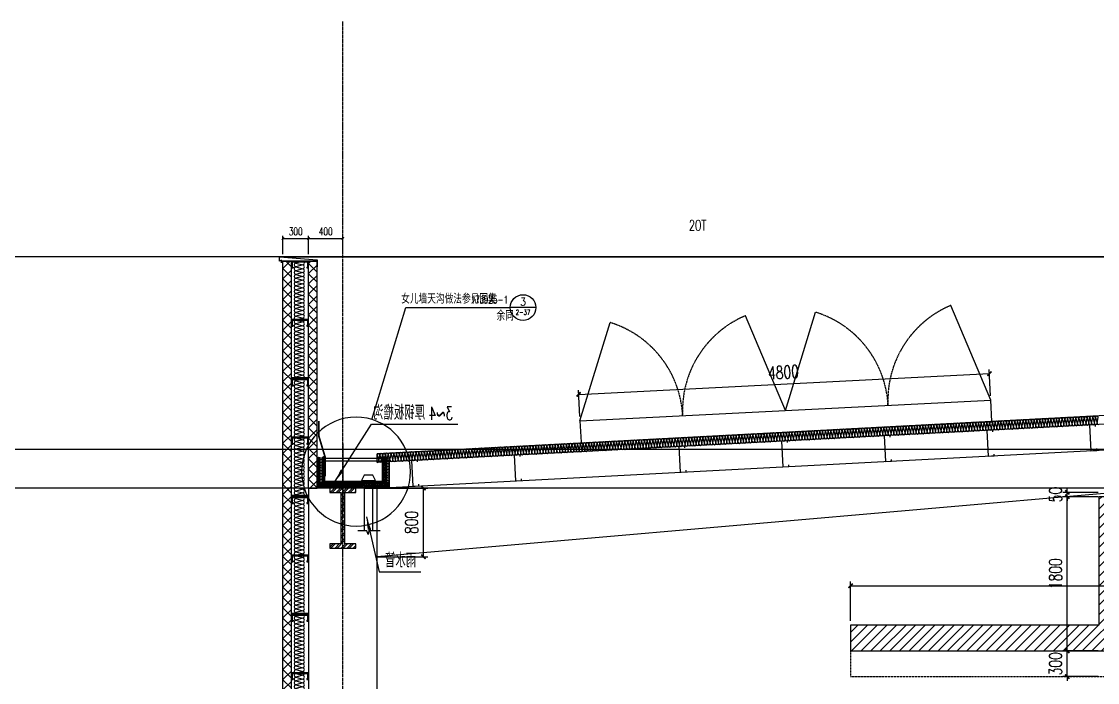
# Model space of a CAD drawing. Extents: x -1899985 to 1774885, y 556286 to 2175695.
# Drawn here: x -676970 to -664412, y 581788 to 589505 of the extents above; entities that cross this region are included whole.
import ezdxf
from ezdxf.enums import TextEntityAlignment as Align

# ---------------------------------------------------------------- set-up
doc = ezdxf.new("R2010")
doc.units = 0
doc.header["$LTSCALE"] = 10
doc.header["$MEASUREMENT"] = 0
for name, pattern in [('20剖面图$0$__DASH', [0.35, 0.25, -0.1]), ('20剖面图$0$DASH', [0.35, 0.25, -0.1]), ('20剖面图$0$DOTE', [2.42, 2, -0.2, 0.02, -0.2])]:
    doc.linetypes.add(name, pattern=pattern)
doc.layers.get('Defpoints').update_dxf_attribs({"color": 210})
for name, color, linetype in [('20剖面图$0$A-AXIS-DOTE', 14, '20剖面图$0$DOTE'), ('20剖面图$0$A-AXIS-DP', 126, 'Continuous'), ('20剖面图$0$A-AXIS-SYMB', 3, 'Continuous'), ('20剖面图$0$A-HATCH-2', 251, 'Continuous'), ('20剖面图$0$A-LIN-V', 9, 'Continuous'), ('20剖面图$0$A-SFCE', 30, 'Continuous'), ('20剖面图$0$AS-COLN', 6, 'Continuous'), ('20剖面图$0$AS-WALL', 40, 'Continuous'), ('20剖面图$0$COLUMN', 9, 'Continuous'), ('20剖面图$0$DIM_LEAD', 3, 'Continuous'), ('20剖面图$0$DIM_SYMB', 3, 'Continuous'), ('20剖面图$0$PUB_HATCH', 8, 'Continuous'), ('20剖面图$0$PUB_TEXT', 7, 'Continuous'), ('20剖面图$0$建-墙-填充', 8, 'Continuous'), ('20剖面图$0$建-尺寸', 3, 'Continuous'), ('20剖面图$0$建-文字', 7, 'Continuous'), ('20剖面图$0$建-柱-钢', 9, 'Continuous'), ('A-LIN-V', 9, 'Continuous')]:
    doc.layers.add(name, color=color, linetype=linetype)
doc.styles.add('20剖面图$0$_TCH_DIM', font='SIMPLEX', dxfattribs={"bigfont": 'GBCBIG'})
doc.styles.add('20剖面图$0$_TCH_DIM_T3', font='SIMPLEX', dxfattribs={"width": 0.705882, "bigfont": 'GBCBIG'})
doc.styles.add('20剖面图$0$A-DIM_T3', font='SIMPLEX', dxfattribs={"width": 0.705882, "bigfont": 'GBCBIG'})
doc.styles.add('20剖面图$0$A-STANDARD', font='SIMPLEX', dxfattribs={"bigfont": 'GBCBIG'})
doc.dimstyles.new('20剖面图$0$_TCH_ARCH&&30', dxfattribs={"dimtxt": 89.25, "dimasz": 30, "dimexe": 30, "dimexo": 30, "dimgap": 37.875, "dimtad": 1, "dimdec": 0, "dimzin": 0, "dimdsep": 46, "dimtxsty": '20剖面图$0$_TCH_DIM_T3', "dimblk": '20剖面图$0$_ArchTick', "dimcen": 0.09, "dimclrt": 7, "dimazin": 2, "dimtfac": 1, "dimtdec": 0, "dimtix": 1, "dimtmove": 2, "dimatfit": 3, "dimfxl": 1, "dimtolj": 1, "dimtzin": 0, "dimarcsym": 0})
doc.dimstyles.new('20剖面图$0$A-DIM&&50', dxfattribs={"dimtxt": 148.75, "dimasz": 50, "dimexe": 50, "dimexo": 50, "dimgap": 63.125, "dimtad": 1, "dimdec": 0, "dimzin": 0, "dimdsep": 46, "dimtxsty": '20剖面图$0$A-DIM_T3', "dimblk": '20剖面图$0$_ArchTick', "dimcen": 0.09, "dimclrt": 7, "dimazin": 2, "dimtfac": 1, "dimtdec": 0, "dimtix": 1, "dimtmove": 2, "dimatfit": 3, "dimfxl": 1, "dimtolj": 1, "dimtzin": 0, "dimarcsym": 0})
pattern_1 = [(45, (60, 0), (-60.000061, 60.000061), []), (135, (60, 0), (-60.000061, -60.000061), [])]

# ---------------------------------------------------------------- blocks, each defined once
blk = doc.blocks.new('20剖面图$0$G$CBF9D2CED')
at = {"layer": '20剖面图$0$建-墙-填充'}
h = blk.add_hatch(dxfattribs=at)
h.set_pattern_fill('金属', color=256, scale=20, style=0)
h.set_pattern_definition([(45, (0, 0), (-35.3553, 35.3553), []), (45, (23.57, 0), (-35.3553, 35.3553), [])])
h.paths.add_polyline_path([(-150, 0), (-150, -50), (-25, -50), (-25, -650), (-150, -650), (-150, -700), (150, -700), (150, -650), (25, -650), (25, -50), (150, -50), (150, 0)])
at = {"layer": '20剖面图$0$建-柱-钢'}
for p, q in [((-150, 0), (-150, -50)), ((150, 0), (-150, 0)), ((150, -50), (150, 0)), ((-150, -50), (-25, -50)), ((-25, -50), (-25, -650)), ((25, -650), (25, -50)), ((25, -50), (150, -50)), ((-25, -650), (-150, -650)), ((-150, -650), (-150, -700)), ((-150, -700), (150, -700)), ((150, -650), (25, -650)), ((150, -700), (150, -650))]:
    blk.add_line(p, q, dxfattribs=at)
blk = doc.blocks.new('20剖面图$0$_ArchTick')
at = {"color": 0, "linetype": 'ByBlock', "const_width": 0.4}
blk.add_lwpolyline([(-0.5, -0.5), (0.5, 0.5)], dxfattribs=at)
blk = doc.blocks.new('*D548')
at = {"layer": '20剖面图$0$建-尺寸', "color": 0, "lineweight": -2, "transparency": 16777216}
for p, q in [((-160, 2150), (-570, 2150)), ((-520, 2150), (-520, 2200)), ((-520, 2100), (-520, 2150)), ((-160, 2100), (-570, 2100)), ((-520, 2100), (-520, 2050))]:
    blk.add_line(p, q, dxfattribs=at)
at = {"layer": 'Defpoints', "color": 0, "transparency": 16777216}
for p in [(-520, 2150), (-110, 2150), (-110, 2100)]:
    blk.add_point(p, dxfattribs=at)
at = {"layer": '20剖面图$0$建-尺寸', "color": 0, "lineweight": -2, "transparency": 16777216, "xscale": 50, "yscale": 50, "zscale": 50}
for p, rotation in [((-520, 2150), 270), ((-520, 2100), 90)]:
    blk.add_blockref('20剖面图$0$_ArchTick', p, dxfattribs=dict(at, rotation=rotation))
at = {"layer": '20剖面图$0$建-尺寸', "color": 7, "transparency": 16777216, "insert": (-657, 2125), "char_height": 148.8, "attachment_point": 5, "rotation": 90, "style": '20剖面图$0$A-DIM_T3'}
blk.add_mtext('\\A1;50', dxfattribs=at)
blk = doc.blocks.new('*D549')
at = {"layer": '20剖面图$0$建-尺寸', "color": 0, "lineweight": -2, "transparency": 16777216}
for p, q in [((-160, 2100), (-570, 2100)), ((-520, 300), (-520, 2100)), ((-160, 300), (-570, 300))]:
    blk.add_line(p, q, dxfattribs=at)
at = {"layer": 'Defpoints', "color": 0, "transparency": 16777216}
for p in [(-520, 2100), (-110, 2100), (-110, 300)]:
    blk.add_point(p, dxfattribs=at)
at = {"layer": '20剖面图$0$建-尺寸', "color": 0, "lineweight": -2, "transparency": 16777216, "xscale": 50, "yscale": 50, "zscale": 50}
for p, rotation in [((-520, 2100), 90), ((-520, 300), 270)]:
    blk.add_blockref('20剖面图$0$_ArchTick', p, dxfattribs=dict(at, rotation=rotation))
at = {"layer": '20剖面图$0$建-尺寸', "color": 7, "transparency": 16777216, "insert": (-657, 1200), "char_height": 148.8, "attachment_point": 5, "rotation": 90, "style": '20剖面图$0$A-DIM_T3'}
blk.add_mtext('\\A1;1800', dxfattribs=at)
blk = doc.blocks.new('*D550')
at = {"layer": '20剖面图$0$建-尺寸', "color": 0, "lineweight": -2, "transparency": 16777216}
for p, q in [((-160, 300), (-570, 300)), ((-520, 300), (-520, 350)), ((-520, 0), (-520, 300)), ((-160, 0), (-570, 0)), ((-520, 0), (-520, -50))]:
    blk.add_line(p, q, dxfattribs=at)
at = {"layer": 'Defpoints', "color": 0, "transparency": 16777216}
for p in [(-520, 300), (-110, 300), (-110, 0)]:
    blk.add_point(p, dxfattribs=at)
at = {"layer": '20剖面图$0$建-尺寸', "color": 0, "lineweight": -2, "transparency": 16777216, "xscale": 50, "yscale": 50, "zscale": 50}
for p, rotation in [((-520, 300), 270), ((-520, 0), 90)]:
    blk.add_blockref('20剖面图$0$_ArchTick', p, dxfattribs=dict(at, rotation=rotation))
at = {"layer": '20剖面图$0$建-尺寸', "color": 7, "transparency": 16777216, "insert": (-657, 150), "char_height": 148.8, "attachment_point": 5, "rotation": 90, "style": '20剖面图$0$A-DIM_T3'}
blk.add_mtext('\\A1;300', dxfattribs=at)
blk = doc.blocks.new('*D551')
at = {"layer": '20剖面图$0$建-尺寸', "color": 0, "lineweight": -2, "transparency": 16777216}
for p, q in [((-3050, 650), (-3050, 1110)), ((-3050, 1060), (3050, 1060)), ((3050, 650), (3050, 1110))]:
    blk.add_line(p, q, dxfattribs=at)
at = {"layer": 'Defpoints', "color": 0, "transparency": 16777216}
for p in [(3050, 1060), (-3050, 600), (3050, 600)]:
    blk.add_point(p, dxfattribs=at)
at = {"layer": '20剖面图$0$建-尺寸', "color": 0, "lineweight": -2, "transparency": 16777216, "xscale": 50, "yscale": 50, "zscale": 50, "rotation": 180}
blk.add_blockref('20剖面图$0$_ArchTick', (-3050, 1060), dxfattribs=at)
at = {"layer": '20剖面图$0$建-尺寸', "color": 0, "lineweight": -2, "transparency": 16777216, "xscale": 50, "yscale": 50, "zscale": 50}
blk.add_blockref('20剖面图$0$_ArchTick', (3050, 1060), dxfattribs=at)
at = {"layer": '20剖面图$0$建-尺寸', "color": 7, "transparency": 16777216, "insert": (382, 1198), "char_height": 148.8, "attachment_point": 5, "style": '20剖面图$0$A-DIM_T3'}
blk.add_mtext('\\A1;6100', dxfattribs=at)
blk = doc.blocks.new('*D600')
at = {"layer": '20剖面图$0$建-尺寸', "color": 0, "lineweight": -2, "transparency": 16777216}
for p, q in [((-768355, 584057), (-767764, 584057)), ((-767814, 583257), (-767814, 584057)), ((-768355, 583257), (-767764, 583257))]:
    blk.add_line(p, q, dxfattribs=at)
at = {"layer": 'Defpoints', "color": 0, "transparency": 16777216}
for p in [(-768405, 584057), (-767814, 584057), (-768405, 583257)]:
    blk.add_point(p, dxfattribs=at)
at = {"layer": '20剖面图$0$建-尺寸', "color": 0, "lineweight": -2, "transparency": 16777216, "xscale": 50, "yscale": 50, "zscale": 50}
for p, rotation in [((-767814, 584057), 90), ((-767814, 583257), 270)]:
    blk.add_blockref('20剖面图$0$_ArchTick', p, dxfattribs=dict(at, rotation=rotation))
at = {"layer": '20剖面图$0$建-尺寸', "color": 7, "transparency": 16777216, "insert": (-767952, 583657), "char_height": 148.8, "attachment_point": 5, "rotation": 90, "style": '20剖面图$0$A-DIM_T3'}
blk.add_mtext('\\A1;800', dxfattribs=at)
blk = doc.blocks.new('20剖面图$0$CURVEPATTERNLIB$SYSLIB$岩棉板')
at = {"color": 0}
for p, q in [((0, -17), (12, -67)), ((12, -67), (24, -17))]:
    blk.add_line(p, q, dxfattribs=at)
for centre, start, end in [((12, -17), 0, 180), ((0, -67), 270, 0), ((24, -67), 180, 270)]:
    blk.add_arc(centre, 12, start, end, dxfattribs=at)
blk = doc.blocks.new('*D594')
at = {"layer": '20剖面图$0$建-尺寸', "color": 0, "lineweight": -2, "transparency": 16777216}
for p, q in [((-1777489, 580881), (-1777474, 581190)), ((-1777476, 581140), (-1772682, 580899)), ((-1772695, 580640), (-1772680, 580949))]:
    blk.add_line(p, q, dxfattribs=at)
at = {"layer": 'Defpoints', "color": 0, "transparency": 16777216}
for p in [(-1777492, 580831), (-1772682, 580899), (-1772698, 580590)]:
    blk.add_point(p, dxfattribs=at)
at = {"layer": '20剖面图$0$建-尺寸', "color": 0, "lineweight": -2, "transparency": 16777216, "xscale": 50, "yscale": 50, "zscale": 50}
for p, rotation in [((-1777476, 581140), 177.1195904165195), ((-1772682, 580899), 357.1195904165195)]:
    blk.add_blockref('20剖面图$0$_ArchTick', p, dxfattribs=dict(at, rotation=rotation))
at = {"layer": '20剖面图$0$建-尺寸', "color": 7, "transparency": 16777216, "insert": (-1775072, 581157), "char_height": 148.8, "attachment_point": 5, "rotation": 357.1196, "style": '20剖面图$0$A-DIM_T3'}
blk.add_mtext('\\A1;4800', dxfattribs=at)
blk = doc.blocks.new('20剖面图$0$$LinePat$岩棉板')
at = {"color": 0}
for p, q in [((0, -17), (12, -67)), ((12, -67), (24, -17))]:
    blk.add_line(p, q, dxfattribs=at)
for points in [[(24, -1.5), (0, -1.5)], [(24, -84), (0, -84)]]:
    blk.add_lwpolyline(points)
for centre, start, end in [((12, -17), 0, 180), ((0, -67), 270, 0), ((24, -67), 180, 270)]:
    blk.add_arc(centre, 12, start, end, dxfattribs=at)
blk = doc.blocks.new('20剖面图$0$e5345454')
at = {"layer": '20剖面图$0$A-LIN-V'}
h = blk.add_hatch(dxfattribs=at)
h.set_pattern_fill('金属', color=256, scale=10)
h.set_pattern_definition([(45, (350, 0), (-17.67766953, 17.67766953), []), (45, (361.785, 0), (-17.67766953, 17.67766953), [])])
h.paths.add_polyline_path([(1161309, -3405469), (1161299, -3405469), (1161299, -3405769), (1161999, -3405769), (1161999, -3405469), (1161989, -3405469), (1161989, -3405759), (1161309, -3405759)])
at = {"layer": '20剖面图$0$A-AXIS-DOTE', "linetype": '20剖面图$0$__DASH', "ltscale": 2}
blk.add_line((1161774, -3405320), (1161774, -3406120), dxfattribs=at)
at = {"layer": '20剖面图$0$A-LIN-V'}
for points in [[(1161309, -3405469), (1161299, -3405469), (1161299, -3405769), (1161999, -3405769), (1161999, -3405469), (1161989, -3405469), (1161989, -3405469), (1161989, -3405469), (1161989, -3405759), (1161309, -3405759), (1161309, -3405469)], [(1161394, -3405749), (1161424, -3405690), (1161524, -3405690), (1161554, -3405749), (1161394, -3405749)], [(1161426, -3405749), (1161426, -3406338)], [(1161526, -3405749), (1161526, -3406338)]]:
    blk.add_lwpolyline(points, dxfattribs=at)
at = {"layer": '20剖面图$0$A-LIN-V', "linetype": '20剖面图$0$DASH', "ltscale": 0.3}
for points in [[(1161989, -3405489), (1161309, -3405489)], [(1161989, -3405519), (1161309, -3405519)]]:
    blk.add_lwpolyline(points, dxfattribs=at)
at = {"layer": '20剖面图$0$DIM_LEAD'}
for p, q in [((1161440, -3405093), (1160432, -3405093)), ((1161862, -3405760), (1161440, -3405093)), ((1161498, -3406175), (1161350, -3406817)), ((1161350, -3406817), (1160864, -3406817))]:
    blk.add_line(p, q, dxfattribs=at)
for points in [[(1161862, -3405760, 0, 40, 0), (1161782, -3405633, 0, 0, 0)], [(1161498, -3406175, 0, 40, 0), (1161464, -3406321, 0, 0, 0)]]:
    blk.add_lwpolyline(points, format="xyseb", dxfattribs=at)
at = {"layer": '20剖面图$0$DIM_SYMB'}
blk.add_lwpolyline([(1161339, -3406338), (1161447, -3406338), (1161462, -3406296), (1161477, -3406380), (1161492, -3406338), (1161599, -3406338)], dxfattribs=at)
at = {"layer": '20剖面图$0$A-LIN-V', "yscale": 0.7272727272727273, "zscale": 0.7272727272727273}
for p, xscale, rotation in [((1161229, -3405479), -0.7499999999999999, 90), ((1161229, -3405497), -0.7499999999999999, 90), ((1161229, -3405515), -0.7499999999999999, 90), ((1161229, -3405533), -0.7499999999999999, 90), ((1161229, -3405551), -0.7499999999999999, 90), ((1161229, -3405569), -0.7499999999999999, 90), ((1161229, -3405587), -0.7499999999999999, 90), ((1162069, -3405479), 0.7499999999999999, 270), ((1162069, -3405497), 0.7499999999999999, 270), ((1162069, -3405515), 0.7499999999999999, 270), ((1162069, -3405533), 0.7499999999999999, 270), ((1162069, -3405551), 0.7499999999999999, 270), ((1162069, -3405569), 0.7499999999999999, 270), ((1162069, -3405587), 0.7499999999999999, 270), ((1161229, -3405605), -0.7499999999999999, 90), ((1161229, -3405623), -0.7499999999999999, 90), ((1161229, -3405641), -0.7499999999999999, 90), ((1161229, -3405659), -0.7499999999999999, 90), ((1161229, -3405677), -0.7499999999999999, 90), ((1161229, -3405695), -0.7499999999999999, 90), ((1161229, -3405713), -0.7499999999999999, 90), ((1162069, -3405605), 0.7499999999999999, 270), ((1162069, -3405623), 0.7499999999999999, 270), ((1162069, -3405641), 0.7499999999999999, 270), ((1162069, -3405659), 0.7499999999999999, 270), ((1162069, -3405677), 0.7499999999999999, 270), ((1162069, -3405695), 0.7499999999999999, 270), ((1162069, -3405713), 0.7499999999999999, 270), ((1161229, -3405839), -0.7682291666666666, 180), ((1161229, -3405731), -0.7499999999999999, 90), ((1161229, -3405749), -0.7499999999999999, 90), ((1161229, -3405767), -0.7499999999999999, 90), ((1161229, -3405785), -0.7499999999999999, 90), ((1161229, -3405803), -0.7499999999999999, 90), ((1161229, -3405821), -0.7499999999999999, 90), ((1161247, -3405839), -0.7682291666666666, 180), ((1161265, -3405839), -0.7682291666666666, 180), ((1161284, -3405839), -0.7682291666666666, 180), ((1161302, -3405839), -0.7682291666666666, 180), ((1161321, -3405839), -0.7682291666666666, 180), ((1161339, -3405839), -0.7682291666666666, 180), ((1161358, -3405839), -0.7682291666666666, 180), ((1161376, -3405839), -0.7682291666666666, 180), ((1161395, -3405839), -0.7682291666666666, 180), ((1161413, -3405839), -0.7682291666666666, 180), ((1161431, -3405839), -0.7682291666666666, 180), ((1161450, -3405839), -0.7682291666666666, 180), ((1161468, -3405839), -0.7682291666666666, 180), ((1161487, -3405839), -0.7682291666666666, 180), ((1161505, -3405839), -0.7682291666666666, 180), ((1161541, -3405839), 0.73252688172043, 180), ((1161559, -3405839), 0.73252688172043, 180), ((1161576, -3405839), 0.73252688172043, 180), ((1161594, -3405839), 0.73252688172043, 180), ((1161611, -3405839), 0.73252688172043, 180), ((1161629, -3405839), 0.73252688172043, 180), ((1161647, -3405839), 0.73252688172043, 180), ((1161664, -3405839), 0.73252688172043, 180), ((1161682, -3405839), 0.73252688172043, 180), ((1161699, -3405839), 0.73252688172043, 180), ((1161717, -3405839), 0.73252688172043, 180), ((1161735, -3405839), 0.73252688172043, 180), ((1161752, -3405839), 0.73252688172043, 180), ((1161770, -3405839), 0.73252688172043, 180), ((1161787, -3405839), 0.73252688172043, 180), ((1161805, -3405839), 0.73252688172043, 180), ((1161822, -3405839), 0.73252688172043, 180), ((1161840, -3405839), 0.73252688172043, 180), ((1161858, -3405839), 0.73252688172043, 180), ((1161875, -3405839), 0.73252688172043, 180), ((1161893, -3405839), 0.73252688172043, 180), ((1161910, -3405839), 0.73252688172043, 180), ((1161928, -3405839), 0.73252688172043, 180), ((1161946, -3405839), 0.73252688172043, 180), ((1161963, -3405839), 0.73252688172043, 180), ((1161981, -3405839), 0.73252688172043, 180), ((1161998, -3405839), 0.73252688172043, 180), ((1162016, -3405839), 0.73252688172043, 180), ((1162069, -3405731), 0.7499999999999999, 270), ((1162069, -3405749), 0.7499999999999999, 270), ((1162069, -3405767), 0.7499999999999999, 270), ((1162069, -3405785), 0.7499999999999999, 270), ((1162069, -3405803), 0.7499999999999999, 270), ((1162069, -3405821), 0.7499999999999999, 270), ((1162033, -3405839), 0.73252688172043, 180), ((1162051, -3405839), 0.73252688172043, 180), ((1162069, -3405839), 0.73252688172043, 180)]:
    blk.add_blockref('20剖面图$0$$LinePat$岩棉板', p, dxfattribs=dict(at, xscale=xscale, rotation=rotation))
at = {"layer": '20剖面图$0$PUB_TEXT', "style": '20剖面图$0$_TCH_DIM', "width": 0.705882}
blk.add_text('3~4', height=148.8, dxfattribs=at).set_placement((1160484, -3405041))
at = {"layer": '20剖面图$0$PUB_TEXT', "style": '20剖面图$0$_TCH_DIM'}
for s, p in [('厚钢板檐沟', (1160814, -3405041)), ('雨水管', (1160917, -3406765))]:
    blk.add_text(s, height=168.8, dxfattribs=at).set_placement(p)
blk = doc.blocks.new('20剖面图$0$w432432')
at = {"layer": '20剖面图$0$A-LIN-V', "color": 3, "const_width": 20}
blk.add_lwpolyline([(-1779789, 580840), (-1779789, 580660), (-1779715, 580413), (-1779715, 580194)], dxfattribs=at)
blk = doc.blocks.new('20剖面图$0$G$C59B9C3A2')
at = {"layer": '20剖面图$0$A-LIN-V'}
blk.add_lwpolyline([(79, -17), (-334, -17)], dxfattribs=at)
at = {"layer": '20剖面图$0$AS-WALL'}
blk.add_lwpolyline([(-334, -38), (-334, -5), (-358, -17), (-358, 33), (79, 0), (79, -84)], dxfattribs=at)
blk = doc.blocks.new('20剖面图$0$CURVEPATTERNLIB$SYSLIB$防水材料1')
at = {"layer": '20剖面图$0$PUB_HATCH'}
h = blk.add_hatch(dxfattribs=at)
h.set_pattern_fill('ANSI31', color=256, scale=10, angle=90, style=0)
h.set_pattern_definition([(45, (-196995.837, -685381.036), (11.22532015, -11.22532015), [])])
h.paths.add_polyline_path([(35, 0), (0, 0), (0, -100), (35, -100), (35, -90), (30, -90), (30, -95), (5, -95), (5, -5), (30, -5), (30, -10), (35, -10)])
h = blk.add_hatch(dxfattribs=at)
h.set_pattern_fill('ANSI31', color=256, scale=10, angle=90, style=0)
h.set_pattern_definition([(45, (-196695.837, -685381.036), (11.22532015, -11.22532015), [])])
h.paths.add_polyline_path([(335, 0), (300, 0), (300, -100), (335, -100), (335, -90), (330, -90), (330, -95), (305, -95), (305, -5), (330, -5), (330, -10), (335, -10)])
at = {"layer": '20剖面图$0$A-LIN-V', "extrusion": (-3.26108e-18, 2.41725e-31, -1)}
blk.add_line((600, 0), (600, -100), dxfattribs=at)
at = {"layer": '20剖面图$0$A-LIN-V'}
for p, q in [((30, -10), (35, -10)), ((330, -10), (335, -10)), ((30, -90), (35, -90)), ((330, -90), (335, -90))]:
    blk.add_line(p, q, dxfattribs=at)
at = {"layer": '20剖面图$0$A-LIN-V', "extrusion": (-3.26108e-18, 2.41725e-31, -1)}
for points in [[(-35, -10), (-35, 0), (0, 0), (0, -100), (-35, -100), (-35, -90)], [(-335, -10), (-335, 0), (-300, 0), (-300, -100), (-335, -100), (-335, -90)], [(-30, -10), (-30, -5), (-5, -5), (-5, -95), (-30, -95), (-30, -90)], [(-330, -10), (-330, -5), (-305, -5), (-305, -95), (-330, -95), (-330, -90)]]:
    blk.add_lwpolyline(points, dxfattribs=at)
at = {"layer": '20剖面图$0$A-LIN-V', "xscale": 0.8142221102150538, "yscale": 0.8108108108108109, "zscale": 0.8142221102150538}
for p in [(0, -20.1), (19.5, -20.1), (39.1, -20.1), (58.6, -20.1), (78.2, -20.1), (97.7, -20.1), (117.2, -20.1), (136.8, -20.1), (156.3, -20.1), (175.9, -20.1), (195.4, -20.1), (215, -20.1), (234.5, -20.1), (254, -20.1), (273.6, -20.1), (293.1, -20.1), (312.7, -20.1), (332.2, -20.1), (351.7, -20.1), (371.3, -20.1), (390.8, -20.1), (410.4, -20.1), (429.9, -20.1), (449.5, -20.1), (469, -20.1), (488.5, -20.1), (508.1, -20.1), (527.6, -20.1), (547.2, -20.1), (566.7, -20.1), (586.2, -20.1)]:
    blk.add_blockref('20剖面图$0$CURVEPATTERNLIB$SYSLIB$岩棉板', p, dxfattribs=at)
blk = doc.blocks.new('20剖面图$0$e54645')
at = {"layer": '20剖面图$0$PUB_HATCH'}
h = blk.add_hatch(dxfattribs=at)
h.set_pattern_fill('多孔材料', color=256, scale=30, style=0)
h.set_pattern_definition(pattern_1)
h.paths.add_polyline_path([(-1138445, 580407), (-1138445, 585907), (-1138545, 585907), (-1138545, 580407)])
h = blk.add_hatch(dxfattribs=at)
h.set_pattern_fill('多孔材料', color=256, scale=30, style=0)
h.set_pattern_definition(pattern_1)
h.paths.add_polyline_path([(-1138145, 583257), (-1138145, 585907), (-1138245, 585907), (-1138245, 583257)])
at = {"layer": '20剖面图$0$AS-WALL'}
for p, q in [((-1138545, 580407), (-1138545, 585907)), ((-1138545, 585907), (-1138445, 585907)), ((-1138445, 580407), (-1138445, 585907)), ((-1138245, 583257), (-1138245, 585907)), ((-1138245, 585907), (-1138145, 585907)), ((-1138145, 583257), (-1138145, 585907)), ((-1138245, 583257), (-1138145, 583257))]:
    blk.add_line(p, q, dxfattribs=at)
at = {"layer": '20剖面图$0$COLUMN'}
blk.add_lwpolyline([(-1138245, 582457), (-1138245, 567627)], dxfattribs=at)
at = {"layer": '20剖面图$0$A-HATCH-2', "xscale": 2.26979623420175, "yscale": 1.999999999990687, "zscale": 1.999999999990687, "rotation": 269.9999999986393}
for p in [(-1138245, 585907), (-1138245, 584532), (-1138245, 583157), (-1138245, 581782)]:
    blk.add_blockref('20剖面图$0$CURVEPATTERNLIB$SYSLIB$防水材料1', p, dxfattribs=at)
at = {"layer": '20剖面图$0$A-LIN-V'}
blk.add_blockref('20剖面图$0$G$C59B9C3A2', (-1138225, 585924), dxfattribs=at)
blk = doc.blocks.new('*D226')
at = {"layer": '20剖面图$0$A-AXIS-DP', "color": 0, "lineweight": -2, "transparency": 16777216}
for p, q in [((-673920, 586787), (-673920, 587001)), ((-673920, 586971), (-673620, 586971)), ((-673620, 586787), (-673620, 587001))]:
    blk.add_line(p, q, dxfattribs=at)
at = {"layer": 'Defpoints', "color": 0, "transparency": 16777216}
for p in [(-673620, 586971), (-673920, 586757), (-673620, 586757)]:
    blk.add_point(p, dxfattribs=at)
at = {"layer": '20剖面图$0$A-AXIS-DP', "color": 0, "lineweight": -2, "transparency": 16777216, "xscale": 30, "yscale": 30, "zscale": 30, "rotation": 180}
blk.add_blockref('20剖面图$0$_ArchTick', (-673920, 586971), dxfattribs=at)
at = {"layer": '20剖面图$0$A-AXIS-DP', "color": 0, "lineweight": -2, "transparency": 16777216, "xscale": 30, "yscale": 30, "zscale": 30}
blk.add_blockref('20剖面图$0$_ArchTick', (-673620, 586971), dxfattribs=at)
at = {"layer": '20剖面图$0$A-AXIS-DP', "color": 7, "transparency": 16777216, "insert": (-673770, 587054), "char_height": 89.2, "attachment_point": 5, "style": '20剖面图$0$_TCH_DIM_T3'}
blk.add_mtext('\\A1;300', dxfattribs=at)
blk = doc.blocks.new('*D227')
at = {"layer": '20剖面图$0$A-AXIS-DP', "color": 0, "lineweight": -2, "transparency": 16777216}
for p, q in [((-673620, 586787), (-673620, 587001)), ((-673620, 586971), (-673220, 586971)), ((-673220, 586787), (-673220, 587001))]:
    blk.add_line(p, q, dxfattribs=at)
at = {"layer": 'Defpoints', "color": 0, "transparency": 16777216}
for p in [(-673220, 586971), (-673620, 586757), (-673220, 586757)]:
    blk.add_point(p, dxfattribs=at)
at = {"layer": '20剖面图$0$A-AXIS-DP', "color": 0, "lineweight": -2, "transparency": 16777216, "xscale": 30, "yscale": 30, "zscale": 30, "rotation": 180}
blk.add_blockref('20剖面图$0$_ArchTick', (-673620, 586971), dxfattribs=at)
at = {"layer": '20剖面图$0$A-AXIS-DP', "color": 0, "lineweight": -2, "transparency": 16777216, "xscale": 30, "yscale": 30, "zscale": 30}
blk.add_blockref('20剖面图$0$_ArchTick', (-673220, 586971), dxfattribs=at)
at = {"layer": '20剖面图$0$A-AXIS-DP', "color": 7, "transparency": 16777216, "insert": (-673420, 587054), "char_height": 89.2, "attachment_point": 5, "style": '20剖面图$0$_TCH_DIM_T3'}
blk.add_mtext('\\A1;400', dxfattribs=at)
blk = doc.blocks.new('20剖面图$0$G$C2C10B007')
at = {"layer": '20剖面图$0$A-LIN-V'}
h = blk.add_hatch(dxfattribs=at)
h.set_pattern_fill('ANSI31', color=252, scale=50)
h.set_pattern_definition([(45, (0, 400), (-56.1266, 56.1266), [])])
h.paths.add_polyline_path([(-150, 600), (-3050, 600), (-3050, 300), (3050, 300), (3050, 600), (150, 600), (150, 2100), (-150, 2100)])
at = {"layer": '20剖面图$0$A-AXIS-DOTE', "linetype": '20剖面图$0$__DASH', "ltscale": 2}
blk.add_lwpolyline([(0, 2100), (0, 100)], dxfattribs=at)
at = {"layer": '20剖面图$0$A-LIN-V'}
blk.add_lwpolyline([(-150, 600), (-3050, 600), (-3050, 300), (3050, 300), (3050, 600), (150, 600), (150, 2100), (-150, 2100), (-150, 600)], dxfattribs=at)
at = {"layer": '20剖面图$0$A-SFCE', "linetype": '20剖面图$0$DASH'}
for p, q in [((-3050, 300), (-3050, 0)), ((3050, 300), (3050, 0)), ((-3050, 0), (3050, 0))]:
    blk.add_line(p, q, dxfattribs=at)
at = {"layer": '20剖面图$0$建-文字', "style": '20剖面图$0$A-STANDARD'}
blk.add_text('工业风扇', height=337.59, dxfattribs=at).set_placement((210.4, 722.5))
at = {"layer": '20剖面图$0$建-尺寸'}
for p1, p2, picture, middle in [((-110, 2100), (-110, 2150), '*D548', (-657.1, 2125)), ((-110, 300), (-110, 2100), '*D549', (-657.1, 1200)), ((-110, 0), (-110, 300), '*D550', (-657.1, 150))]:
    dim = blk.add_aligned_dim(p1=p1, p2=p2, distance=409.6, dimstyle='20剖面图$0$A-DIM&&50', dxfattribs=at)
    dim.commit()
    dim.dimension.update_dxf_attribs({"geometry": picture, "text_midpoint": middle})
dim = blk.add_linear_dim(base=(3050, 1060.2), p1=(-3050, 600), p2=(3050, 600), angle=0, dimstyle='20剖面图$0$A-DIM&&50', dxfattribs=at)
dim.commit()
dim.dimension.update_dxf_attribs({"geometry": '*D551', "text_midpoint": (382.4, 1197.7), "dimtype": 161})
blk = doc.blocks.new('20剖面图$0$w432424324')
at = {"layer": '20剖面图$0$A-LIN-V', "color": 2}
for p, q in [((-768354.7, 584057.5), (-759779.7, 584507.5)), ((-768354.7, 583257.5), (-759779.7, 584007.5))]:
    blk.add_line(p, q, dxfattribs=at)
at = {"layer": '20剖面图$0$A-LIN-V'}
for points in [[(-761167, 584714.9), (-761168, 584734.9), (-761237.9, 584731.3), (-761222.9, 584431.7), (-761152.9, 584435.2), (-761153.9, 584455.2)], [(-759968.7, 584777.8), (-759969.7, 584797.7), (-760039.6, 584794.2), (-760024.5, 584494.6), (-759954.6, 584498.1), (-759955.6, 584518.1)], [(-763563.6, 584589.1), (-763564.6, 584609.1), (-763634.5, 584605.6), (-763619.4, 584305.9), (-763549.5, 584309.5), (-763550.5, 584329.4)], [(-762365.4, 584652), (-762366.4, 584672), (-762436.3, 584668.4), (-762421.2, 584368.8), (-762351.3, 584372.3), (-762352.3, 584392.3)], [(-766683.4, 584425.4), (-766684.4, 584445.4), (-766754.3, 584441.8), (-766739.3, 584142.2), (-766669.3, 584145.7), (-766670.3, 584165.7)], [(-764762.1, 584526.2), (-764763.1, 584546.2), (-764833, 584542.7), (-764817.9, 584243.1), (-764748, 584246.6), (-764749, 584266.5)], [(-767881.8, 584362.5), (-767882.8, 584382.5), (-767952.7, 584379), (-767937.6, 584079.3), (-767867.7, 584082.9), (-767868.7, 584102.8)]]:
    blk.add_lwpolyline(points, dxfattribs=at)
at = {"layer": '20剖面图$0$AS-COLN'}
for p, q in [((-759779.7, 584807.8), (-768354.6, 584357.8)), ((-759779.7, 584908), (-768353.6, 584458.1)), ((-768354.6, 584357.8), (-768353.6, 584458.1))]:
    blk.add_line(p, q, dxfattribs=at)
at = {"layer": '20剖面图$0$COLUMN'}
blk.add_lwpolyline([(-769154.7, 584057.5), (-769154.7, 568257.5), (-768354.7, 568257.5), (-768354.7, 584057.5)], close=True, dxfattribs=at)
at = {"layer": '20剖面图$0$A-HATCH-2', "xscale": 1.355880551215356, "yscale": 1.351351351351351, "zscale": 1.351351351351351, "rotation": 3.004242377005823}
for p in [(-761791.8, 584809.4), (-761759.3, 584811.1), (-761726.8, 584812.8), (-761694.3, 584814.5), (-761661.8, 584816.3), (-761629.3, 584818), (-761596.8, 584819.7), (-761564.3, 584821.4), (-761531.8, 584823.1), (-761499.3, 584824.8), (-761466.9, 584826.5), (-761434.4, 584828.2), (-761401.9, 584829.9), (-761369.4, 584831.6), (-761336.9, 584833.3), (-761304.4, 584835), (-761271.9, 584836.7), (-761239.4, 584838.4), (-761206.9, 584840.1), (-761174.4, 584841.8), (-761141.9, 584843.5), (-761109.4, 584845.2), (-761076.9, 584847), (-761044.4, 584848.7), (-761011.9, 584850.4), (-760979.4, 584852.1), (-760946.9, 584853.8), (-760914.4, 584855.5), (-760881.9, 584857.2), (-760849.4, 584858.9), (-760816.9, 584860.6), (-760784.4, 584862.3), (-760751.9, 584864), (-760719.4, 584865.7), (-760686.9, 584867.4), (-760654.4, 584869.1), (-760621.9, 584870.8), (-760589.4, 584872.5), (-760557, 584874.2), (-760524.5, 584875.9), (-760492, 584877.7), (-760459.5, 584879.4), (-760427, 584881.1), (-760394.5, 584882.8), (-760362, 584884.5), (-760329.5, 584886.2), (-760297, 584887.9), (-760264.5, 584889.6), (-760232, 584891.3), (-760199.5, 584893), (-760167, 584894.7), (-760134.5, 584896.4), (-760102, 584898.1), (-760069.5, 584899.8), (-760037, 584901.5), (-760004.5, 584903.2), (-759972, 584904.9), (-764164.1, 584684.9), (-764131.6, 584686.6), (-764099.1, 584688.3), (-764066.6, 584690), (-764034.1, 584691.8), (-764001.6, 584693.5), (-763969.1, 584695.2), (-763936.6, 584696.9), (-763904.1, 584698.6), (-763871.6, 584700.3), (-763839.1, 584702), (-763806.6, 584703.7), (-763774.1, 584705.4), (-763741.6, 584707.1), (-763709.1, 584708.8), (-763676.6, 584710.5), (-763644.1, 584712.2), (-763611.6, 584713.9), (-763579.1, 584715.6), (-763546.6, 584717.3), (-763514.1, 584719), (-763481.6, 584720.7), (-763449.1, 584722.5), (-763416.6, 584724.2), (-763384.1, 584725.9), (-763351.6, 584727.6), (-763319.1, 584729.3), (-763286.6, 584731), (-763254.2, 584732.7), (-763221.7, 584734.4), (-763189.2, 584736.1), (-763156.7, 584737.8), (-763124.2, 584739.5), (-763091.7, 584741.2), (-763059.2, 584742.9), (-763026.7, 584744.6), (-762994.2, 584746.3), (-762961.7, 584748), (-762929.2, 584749.7), (-762896.7, 584751.4), (-762864.2, 584753.2), (-762831.7, 584754.9), (-762799.2, 584756.6), (-762766.7, 584758.3), (-762734.2, 584760), (-762701.7, 584761.7), (-762669.2, 584763.4), (-762636.7, 584765.1), (-762604.2, 584766.8), (-762571.7, 584768.5), (-762539.2, 584770.2), (-762506.7, 584771.9), (-762474.2, 584773.6), (-762441.7, 584775.3), (-762409.2, 584777), (-762376.8, 584778.7), (-762344.3, 584780.4), (-762311.8, 584782.1), (-762279.3, 584783.9), (-762246.8, 584785.6), (-762214.3, 584787.3), (-762181.8, 584789), (-762149.3, 584790.7), (-762116.8, 584792.4), (-762084.3, 584794.1), (-762051.8, 584795.8), (-762019.3, 584797.5), (-761986.8, 584799.2), (-761954.3, 584800.9), (-761921.8, 584802.6), (-761889.3, 584804.3), (-761856.8, 584806), (-761824.3, 584807.7), (-766568.8, 584558.7), (-766536.3, 584560.4), (-766503.8, 584562.1), (-766471.3, 584563.8), (-766438.8, 584565.5), (-766406.3, 584567.3), (-766373.8, 584569), (-766341.3, 584570.7), (-766308.8, 584572.4), (-766276.3, 584574.1), (-766243.8, 584575.8), (-766211.3, 584577.5), (-766178.8, 584579.2), (-766146.3, 584580.9), (-766113.8, 584582.6), (-766081.3, 584584.3), (-766048.8, 584586), (-766016.3, 584587.7), (-765983.9, 584589.4), (-765951.4, 584591.1), (-765918.9, 584592.8), (-765886.4, 584594.5), (-765853.9, 584596.2), (-765821.4, 584598), (-765788.9, 584599.7), (-765756.4, 584601.4), (-765723.9, 584603.1), (-765691.4, 584604.8), (-765658.9, 584606.5), (-765626.4, 584608.2), (-765593.9, 584609.9), (-765561.4, 584611.6), (-765528.9, 584613.3), (-765496.4, 584615), (-765463.9, 584616.7), (-765431.4, 584618.4), (-765398.9, 584620.1), (-765366.4, 584621.8), (-765333.9, 584623.5), (-765301.4, 584625.2), (-765268.9, 584626.9), (-765236.4, 584628.7), (-765203.9, 584630.4), (-765171.4, 584632.1), (-765138.9, 584633.8), (-765106.4, 584635.5), (-765074, 584637.2), (-765041.5, 584638.9), (-765009, 584640.6), (-764976.5, 584642.3), (-764944, 584644), (-764911.5, 584645.7), (-764879, 584647.4), (-764846.5, 584649.1), (-764814, 584650.8), (-764781.5, 584652.5), (-764749, 584654.2), (-764716.5, 584655.9), (-764684, 584657.6), (-764651.5, 584659.4), (-764619, 584661.1), (-764586.5, 584662.8), (-764554, 584664.5), (-764521.5, 584666.2), (-764489, 584667.9), (-764456.5, 584669.6), (-764424, 584671.3), (-764391.5, 584673), (-764359, 584674.7), (-764326.5, 584676.4), (-764294, 584678.1), (-764261.5, 584679.8), (-764229, 584681.5), (-764196.5, 584683.2), (-768356.1, 584464.9), (-768323.6, 584466.6), (-768291.1, 584468.3), (-768258.6, 584470), (-768226.1, 584471.7), (-768193.6, 584473.5), (-768161.1, 584475.2), (-768128.6, 584476.9), (-768096.1, 584478.6), (-768063.6, 584480.3), (-768031.1, 584482), (-767998.6, 584483.7), (-767966.1, 584485.4), (-767933.6, 584487.1), (-767901.1, 584488.8), (-767868.6, 584490.5), (-767836.1, 584492.2), (-767803.7, 584493.9), (-767771.2, 584495.6), (-767738.7, 584497.3), (-767706.2, 584499), (-767673.7, 584500.7), (-767641.2, 584502.4), (-767608.7, 584504.2), (-767576.2, 584505.9), (-767543.7, 584507.6), (-767511.2, 584509.3), (-767478.7, 584511), (-767446.2, 584512.7), (-767413.7, 584514.4), (-767381.2, 584516.1), (-767348.7, 584517.8), (-767316.2, 584519.5), (-767283.7, 584521.2), (-767251.2, 584522.9), (-767218.7, 584524.6), (-767186.2, 584526.3), (-767153.7, 584528), (-767121.2, 584529.7), (-767088.7, 584531.4), (-767056.2, 584533.1), (-767023.7, 584534.9), (-766991.2, 584536.6), (-766958.7, 584538.3), (-766926.2, 584540), (-766893.8, 584541.7), (-766861.3, 584543.4), (-766828.8, 584545.1), (-766796.3, 584546.8), (-766763.8, 584548.5), (-766731.3, 584550.2), (-766698.8, 584551.9), (-766666.3, 584553.6), (-766633.8, 584555.3), (-766601.3, 584557)]:
    blk.add_blockref('20剖面图$0$CURVEPATTERNLIB$SYSLIB$岩棉板', p, dxfattribs=at)
at = {"layer": '20剖面图$0$A-LIN-V'}
for name, p in [('20剖面图$0$G$CBF9D2CED', (-768754.7, 584057.5)), ('20剖面图$0$G$C2C10B007', (-759779.7, 581857.5))]:
    blk.add_blockref(name, p, dxfattribs=at)
at = {"layer": '20剖面图$0$建-尺寸'}
dim = blk.add_aligned_dim(p1=(-768404.7, 583257.5), p2=(-768404.7, 584057.5), distance=-590.2, dimstyle='20剖面图$0$A-DIM&&50', dxfattribs=at)
dim.commit()
dim.dimension.update_dxf_attribs({"geometry": '*D600', "text_midpoint": (-767952, 583657.5)})
blk = doc.blocks.new('20剖面图$0$1231534634654')
at = {"layer": '20剖面图$0$A-LIN-V'}
blk.add_line((-1777491.8, 580830.9), (-1777504.3, 580581.2), dxfattribs=at)
for points in [[(-1777491.8, 580830.9), (-1777025.2, 581936.5)], [(-1775094.8, 580710.3), (-1775448, 581857.1)], [(-1775094.8, 580710.3), (-1774628.2, 581815.9)], [(-1772697.8, 580589.7), (-1773051.1, 581736.5)], [(-1777491.8, 580830.9), (-1772697.8, 580589.7)], [(-1772710.4, 580340), (-1772697.8, 580589.7)]]:
    blk.add_lwpolyline(points, dxfattribs=at)
at = {"layer": '20剖面图$0$A-LIN-V', "linetype": '20剖面图$0$DASH'}
for centre, start, end in [((-1777491.8, 580830.9), 357.11957, 67.11959), ((-1775094.8, 580710.3), 107.11959, 177.11961), ((-1775094.8, 580710.3), 357.11957, 67.11959), ((-1772697.8, 580589.7), 107.11959, 177.11961)]:
    blk.add_arc(centre, 1200, start, end, dxfattribs=at)
at = {"layer": '20剖面图$0$建-尺寸'}
dim = blk.add_aligned_dim(p1=(-1777491.8, 580830.9), p2=(-1772697.8, 580589.7), distance=310, dimstyle='20剖面图$0$A-DIM&&50', dxfattribs=at)
dim.commit()
dim.dimension.update_dxf_attribs({"geometry": '*D594', "text_midpoint": (-1775072.3, 581157.2)})
blk = doc.blocks.new('20剖面图$0$42432')
at = {"layer": '20剖面图$0$A-LIN-V', "rotation": 5.760755105663479}
blk.add_blockref('20剖面图$0$1231534634654', (125749, 181214), dxfattribs=at)
blk = doc.blocks.new('20剖面图')
at = {"layer": '20剖面图$0$A-AXIS-DOTE', "ltscale": 2}
blk.add_line((-673220, 562443.9), (-673220, 589505.1), dxfattribs=at)
at = {"layer": '20剖面图$0$A-AXIS-DOTE', "linetype": '20剖面图$0$__DASH', "ltscale": 2}
for p, q in [((-590152, 586757.5), (-684013.9, 586757.5)), ((-590152, 584507.5), (-684013.9, 584507.5)), ((-590152, 584057.5), (-684013.9, 584057.5))]:
    blk.add_line(p, q, dxfattribs=at)
at = {"layer": '20剖面图$0$A-AXIS-SYMB'}
for p, q in [((-672880.7, 584858.7), (-672483.6, 586165.8)), ((-672483.6, 586165.8), (-671267, 586165.8)), ((-670967, 586165.8), (-671267, 586165.8))]:
    blk.add_line(p, q, dxfattribs=at)
blk.add_lwpolyline([(-672429.6, 584250.2, 1), (-673701.5, 584250.2, 1)], format="xyb", close=True, dxfattribs=at)
blk.add_circle((-671117, 586165.8), 150, dxfattribs=at)
at = {"layer": '20剖面图$0$A-LIN-V'}
blk.add_line((-673940, 586757.5), (-600631.2, 586757.5), dxfattribs=at)
for name, p in [('20剖面图$0$w432424324', (95534.7, 0)), ('20剖面图$0$42432', (1030614.2, 4147.1)), ('20剖面图$0$w432432', (1106290.4, 4000))]:
    blk.add_blockref(name, p, dxfattribs=at)
at = {"layer": '20剖面图$0$A-LIN-V', "xscale": -1}
blk.add_blockref('20剖面图$0$e5345454', (488553.6, 3989896.7), dxfattribs=at)
at = {"layer": '20剖面图$0$AS-COLN'}
blk.add_blockref('20剖面图$0$e54645', (464625, 800), dxfattribs=at)
at = {"color": 1, "linetype": '20剖面图$0$DASH', "style": '20剖面图$0$A-STANDARD', "width": 0.705882}
blk.add_text('20T', height=121.27, dxfattribs=at).set_placement((-669182.6, 587065))
at = {"layer": '20剖面图$0$PUB_TEXT', "style": '20剖面图$0$_TCH_DIM'}
for s, height, p in [('女儿墙天沟做法参见图集', 101.277, (-672538.5, 586212)), ('余同', 101.28, (-671427, 586014.9))]:
    blk.add_text(s, height=height, dxfattribs=at).set_placement(p)
at = {"layer": '20剖面图$0$PUB_TEXT', "style": '20剖面图$0$_TCH_DIM', "width": 0.705882}
blk.add_text('17J925-1', height=89.25, dxfattribs=at).set_placement((-671727.5, 586212))
at = {"layer": '20剖面图$0$PUB_TEXT', "style": '20剖面图$0$_TCH_DIM'}
for s, height, width, p, p2 in [('3', 90.6, 1.34975, (-671150.2, 586188.1), (-671083.9, 586188.1)), ('2-37', 57.37, 1.082031, (-671201, 586081.6), (-671033.1, 586081.6))]:
    blk.add_text(s, height=height, dxfattribs=dict(at, width=width)).set_placement(p, p2, align=Align.FIT)
at = {"layer": '20剖面图$0$A-AXIS-DP'}
for p1, p2, picture, middle in [((-673920, 586757.5), (-673620, 586757.5), '*D226', (-673770, 587053.7)), ((-673620, 586757.5), (-673220, 586757.5), '*D227', (-673420, 587053.7))]:
    dim = blk.add_aligned_dim(p1=p1, p2=p2, distance=213.8, dimstyle='20剖面图$0$_TCH_ARCH&&30', dxfattribs=at)
    dim.commit()
    dim.dimension.update_dxf_attribs({"geometry": picture, "text_midpoint": middle})

msp = doc.modelspace()

# ---------------------------------------------------------------- block references
at = {"layer": 'A-LIN-V'}
msp.add_blockref('20剖面图', (0, 0), dxfattribs=at)

doc.saveas('drawing.dxf')
